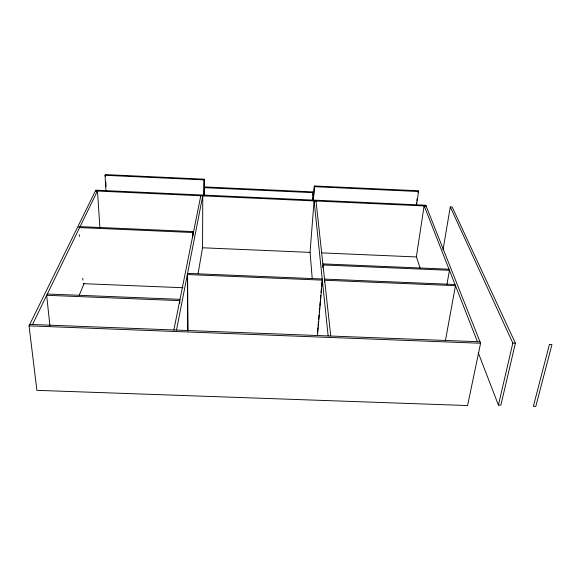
<?xml version="1.0" encoding="UTF-8"?>
<svg xmlns="http://www.w3.org/2000/svg" width="581" height="581" viewBox="0 0 581 581"><rect width="100%" height="100%" fill="white"/><g stroke="black" fill="none" stroke-linecap="round" stroke-linejoin="round"><path stroke-width="0.87" d="M202.769 196.56L202.566 247.571L198.085 273.644M203.909 195.151L204.127 179.166L105.357 174.59L105.016 175.295L105.938 190.684M204.047 195.318L204.127 179.166M204.294 195.739L204.476 186.929L313.166 191.926L312.687 199.915M204.432 195.877L204.476 186.929M312.534 200.053L312.745 197.344M312.883 195.543L313.166 191.926M313.268 200.249L314.379 185.971L418.262 190.779L418.552 191.512L416.468 205.689M313.413 200.096L314.379 185.971M314.009 201.636L310.065 252.183L312.208 278.372M322.753 267.645L322.992 264.958L449.447 270.303L446.942 284.494M317.538 332.107L317.93 327.604M318.09 325.803L318.49 321.3M318.649 319.499L319.042 314.996M319.281 312.295L319.673 307.799M319.833 305.998L320.233 301.495M320.392 299.694L320.785 295.192M321.024 292.49L321.344 288.888M321.584 286.186L321.976 281.683M317.48 335.15L322.332 280.136L187.358 274.537L187.736 331.083M324.496 282.032L324.656 280.231L455.468 285.656L445.366 340.989M416.323 204.054L416.577 202.282M416.838 200.51L417.1 198.746M418.008 192.551L418.262 190.779M426.026 205.827L425.779 205.224L95.771 190.183L29.05 325.854L36.901 390.345L467.582 405.545L480.581 343.262L426.026 205.827L424.13 205.739L416.388 256.737L420.128 268.146M443.027 249.786L450.29 206.93L452.171 207.018L515.391 343.168L500.866 405.175L498.425 405.088L478.199 352.616M176.508 330.073L202.769 195.659L200.837 195.572L173.864 329.972M192.79 232.509L192.986 231.565L79.169 226.597L78.711 227.534L192.79 232.509L192.805 236.997M498.425 405.088L512.834 343.066L450.29 206.93M79.27 295.097L84.136 283.426M32.492 324.518L97.477 190.866L95.516 190.779M29.762 324.409L480 341.795M512.834 343.066L515.391 343.168M29.05 325.854L480.581 343.262M47.279 294.008L180.016 299.346M187.583 273.39L322.215 278.982M324.532 279.076L455.01 284.501M83.236 283.666L182.971 287.733M202.529 247.775L310.08 252.379M321.838 252.888L416.454 256.947M322.876 263.89L449.019 269.221M95.393 190.96L426.091 206.015M105.016 175.295L203.982 179.885M314.452 186.697L418.552 191.512M204.33 187.67L313.239 192.674M424.13 205.739L477.437 341.701M330.734 336.036L315.991 200.815L314.081 200.728L328.134 335.934M49.915 325.861L46.654 295.286L179.754 300.624L179.79 303.333M79.277 234.659L79.423 236.438M82.771 278.314L82.916 280.1M97.477 190.866L99.903 227.868M105.357 174.59L105.466 176.399M105.786 181.824L106.062 186.341M187.605 276.077L187.953 330.742M192.986 231.565L192.994 234.252M549.408 344.482L533.358 406.33L535.784 406.409L551.95 344.577L549.408 344.482"/></g></svg>
